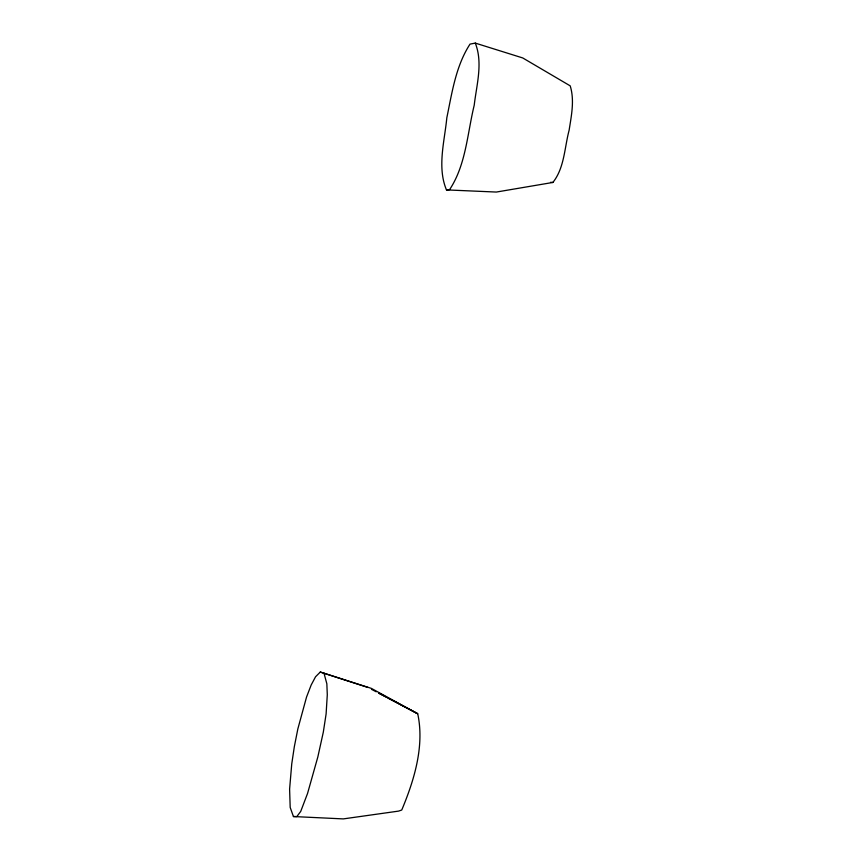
<?xml version="1.0" encoding="UTF-8"?>
<svg xmlns="http://www.w3.org/2000/svg" width="862" height="862" viewBox="0 0 862 862"><rect width="100%" height="100%" fill="white"/><g stroke="black" fill="none" stroke-linecap="round" stroke-linejoin="round"><path stroke-width="1.29" d="M552.865 182.453C564.448 168.079 564.502 147.499 569.135 130.173C571.387 115.616 574.695 100.304 570.202 85.855L522.738 57.948L475.296 43.1L470.016 44.113C455.793 66.04 452.033 92.654 446.828 117.771C444.566 141.346 436.991 167.217 446.462 189.899L496.34 192.054L552.865 182.453L550.538 182.302M388.105 698.112L417.714 713.736L371.317 688.361L320.287 672.048L315.546 676.778L311.171 685.021L306.549 697.035L297.843 728.929L294.341 746.632L291.744 763.915L289.6 789.129L290.192 807.457L293.436 816.54L343.302 818.9L398.556 811.11L401.746 810.021C414.202 780.25 424.686 746.029 417.714 713.736L378.58 693.026M446.462 189.899L449.63 189.575C465.986 164.954 467.344 133.384 474.219 105.218C476.557 84.885 483.119 63.012 475.296 43.1M293.436 816.54L296.84 816.562L300.719 811.422L307.551 793.449L317.83 756.976L323.325 732.075L326.105 713.962L327.291 694.772L326.849 683.803L323.993 673.233M320.287 672.048L367.977 687.488M371.511 689.331L376.22 691.798M378.633 693.113L385.745 696.862"/></g></svg>
